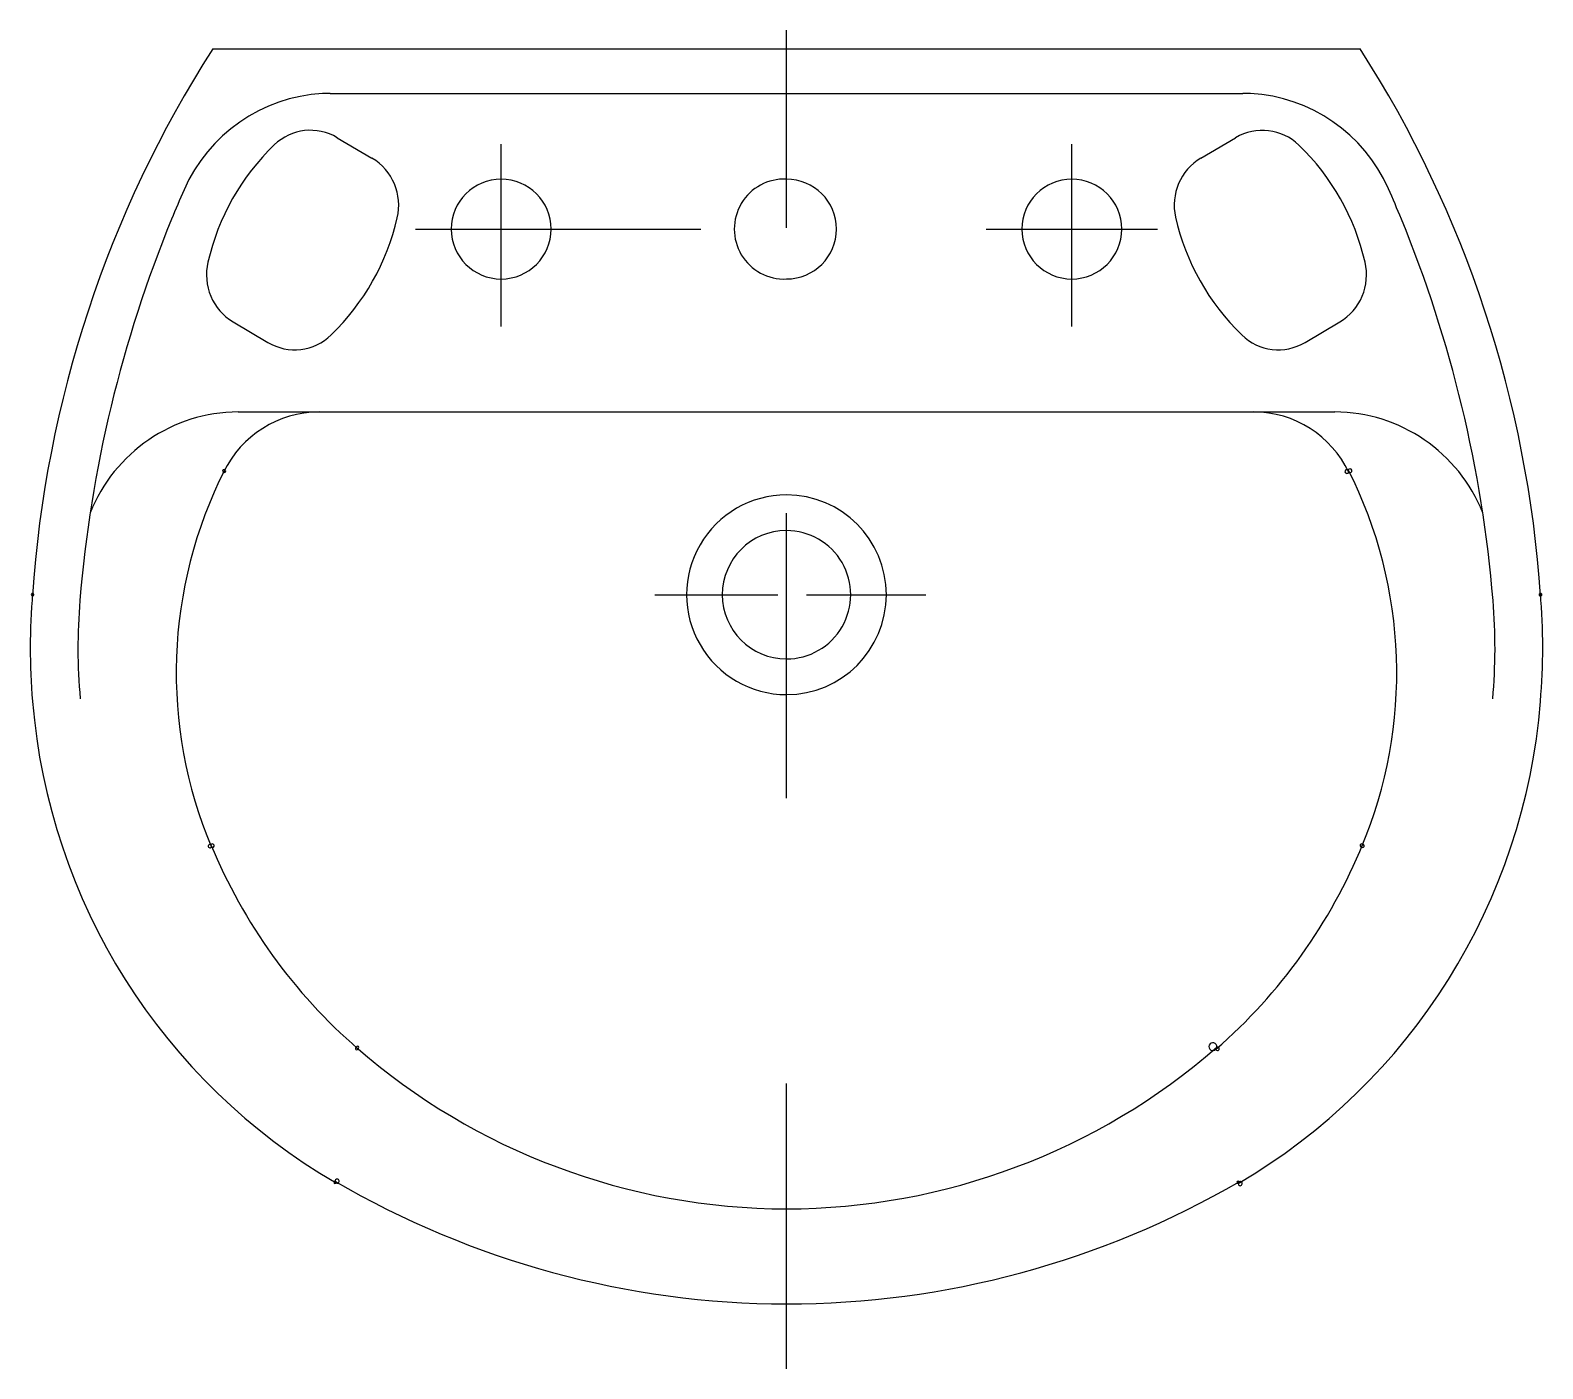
# Model space of a CAD drawing. Extents: x -968.895 to -968.365, y 944.458 to 944.928.
import ezdxf

# ---------------------------------------------------------------- set-up
doc = ezdxf.new("R2010")
doc.units = 0
doc.header["$LTSCALE"] = 0.2
doc.header["$MEASUREMENT"] = 0
doc.linetypes.add('AXES', pattern=[0.54, 0.3, -0.08, 0.08, -0.08])
doc.linetypes.add('CONTINU', pattern=[0])
doc.layers.get('0').update_dxf_attribs({"linetype": 'CONTINUOUS'})
doc.layers.add('DECA_EIXOS', color=5, linetype='AXES')

msp = doc.modelspace()

# ---------------------------------------------------------------- linework, layer by layer
at = {"linetype": 'CONTINU'}
for points in [[(-968.83154, 944.92106, 0.126272), (-968.89471, 944.7293)], [(-968.36615, 944.7293, 0.126272), (-968.42933, 944.92106)], [(-968.79307, 944.90545, 0.28186), (-968.84157, 944.87172)], [(-968.79041, 944.90551, 0.012099), (-968.79307, 944.90545)], [(-968.4678, 944.90545, 0.012098), (-968.47045, 944.90551)], [(-968.41945, 944.87206, 0.281862), (-968.4678, 944.90545)], [(-968.78787, 944.88997, 0.338645), (-968.80994, 944.88744)], [(-968.45083, 944.88734, 0.338645), (-968.473, 944.88997)], [(-968.80994, 944.88744, 0.146265), (-968.8332, 944.84633)], [(-968.76687, 944.86182, 0.326228), (-968.77572, 944.8828)], [(-968.48515, 944.8828, 0.326232), (-968.49406, 944.86209)], [(-968.42766, 944.84633, 0.145823), (-968.45083, 944.88734)], [(-968.73043, 944.87542, 1), (-968.73043, 944.84042)], [(-968.73043, 944.84042, 1), (-968.73043, 944.87542)], [(-968.63043, 944.87542, 1.046521), (-968.63043, 944.84043)], [(-968.63043, 944.84043, 1), (-968.63043, 944.87542)], [(-968.53043, 944.87542, 1), (-968.53043, 944.84042)], [(-968.53043, 944.84042, 1), (-968.53043, 944.87542)], [(-968.41491, 944.86141, 0.006485), (-968.41945, 944.87206)], [(-968.84157, 944.87172, 0.006277), (-968.84596, 944.86141)], [(-968.84596, 944.86141, 0.076913), (-968.87807, 944.72771)], [(-968.79001, 944.82083, 0.144895), (-968.76687, 944.86182)], [(-968.49406, 944.86209, 0.145748), (-968.47086, 944.82083)], [(-968.3828, 944.72771, 0.076913), (-968.41491, 944.86141)], [(-968.8332, 944.84633, 0.326235), (-968.82435, 944.82535)], [(-968.43651, 944.82535, 0.326227), (-968.42766, 944.84633)], [(-968.8122, 944.81817, 0.338647), (-968.79001, 944.82083)], [(-968.47086, 944.82083, 0.338646), (-968.44867, 944.81817)], [(-968.82263, 944.79383, 0.305782), (-968.87447, 944.75842)], [(-968.79427, 944.79383, 0.286621), (-968.82771, 944.77272)], [(-968.43334, 944.77268, 0.286689), (-968.4666, 944.79383)], [(-968.38639, 944.75842, 0.30578), (-968.43823, 944.79383)], [(-968.82732, 944.7735, 0.220413), (-968.83198, 944.64126)], [(-968.82732, 944.7735, 1.265834), (-968.82771, 944.77272)], [(-968.82771, 944.77272, 1.278205), (-968.82732, 944.7735)], [(-968.43354, 944.7735, 3.021673), (-968.43334, 944.77268)], [(-968.43334, 944.77268, 2.866962), (-968.43354, 944.7735)], [(-968.42888, 944.64126, 0.22052), (-968.43354, 944.7735)], [(-968.63043, 944.76473, 1.000046), (-968.63043, 944.69473)], [(-968.63043, 944.69473, 1), (-968.63043, 944.76473)], [(-968.63043, 944.75223, 1), (-968.63043, 944.70723)], [(-968.63043, 944.70723, 1.000041), (-968.63043, 944.75223)], [(-968.89465, 944.73016, 0.043042), (-968.89468, 944.69236)], [(-968.89465, 944.73016, 1.034911), (-968.89471, 944.7293)], [(-968.89471, 944.7293, 1.087805), (-968.89465, 944.73016)], [(-968.36618, 944.73016, 1.203554), (-968.36615, 944.7293)], [(-968.36615, 944.7293, 1.146771), (-968.36618, 944.73016)], [(-968.36618, 944.69236, 0.043031), (-968.36618, 944.73016)], [(-968.87807, 944.72771, 0.042923), (-968.87798, 944.69326)], [(-968.38289, 944.69326, 0.043179), (-968.3828, 944.72771)], [(-968.89468, 944.69236, 0.245265), (-968.78831, 944.5235)], [(-968.47218, 944.52328, 0.245265), (-968.36618, 944.69236)], [(-968.83215, 944.6421, 2.404211), (-968.83198, 944.64126)], [(-968.83198, 944.64126, 2.429811), (-968.83215, 944.6421)], [(-968.83215, 944.6421, 0.116901), (-968.78061, 944.57052)], [(-968.47993, 944.57037, 0.117285), (-968.42844, 944.64233)], [(-968.42844, 944.64233, 1.236967), (-968.42888, 944.64126)], [(-968.42888, 944.64126, 1.221173), (-968.42844, 944.64233)], [(-968.78126, 944.5711, 1.563708), (-968.78061, 944.57052)], [(-968.78061, 944.57052, 1.557381), (-968.78126, 944.5711)], [(-968.78126, 944.5711, 0.180911), (-968.63043, 944.51443)], [(-968.63043, 944.51443, 0.180911), (-968.4796, 944.5711)], [(-968.4796, 944.5711, 6.821486), (-968.47993, 944.57037)], [(-968.78831, 944.5235, 3.688584), (-968.78868, 944.52415)], [(-968.78868, 944.52415, 0.132379), (-968.63043, 944.48109)], [(-968.63043, 944.48109, 0.132379), (-968.47181, 944.52393)], [(-968.47218, 944.52328, 3.70213), (-968.47181, 944.52393)]]:
    msp.add_lwpolyline(points, format="xyb", dxfattribs=at)
for points in [[(-968.83154, 944.92106), (-968.42933, 944.92106)], [(-968.79041, 944.90551), (-968.47045, 944.90551)], [(-968.78787, 944.88997), (-968.77572, 944.8828)], [(-968.48515, 944.8828), (-968.473, 944.88997)], [(-968.82435, 944.82535), (-968.8122, 944.81817)], [(-968.44867, 944.81817), (-968.43651, 944.82535)], [(-968.82263, 944.79383), (-968.43823, 944.79383)]]:
    msp.add_lwpolyline(points, dxfattribs=at)
for points in [[(-968.4796, 944.5711, 1), (-968.4791, 944.57, 1)], [(-968.78868, 944.52415, 1), (-968.78868, 944.52328, 1)], [(-968.47218, 944.52328, 1), (-968.47218, 944.52415, 1)]]:
    msp.add_lwpolyline(points, format="xyb", close=True, dxfattribs=at)
at = {"layer": 'DECA_EIXOS'}
for points in [[(-968.63043, 944.45837), (-968.63043, 944.92763)], [(-968.73043, 944.82375), (-968.73043, 944.88765)], [(-968.53043, 944.82375), (-968.53043, 944.88765)], [(-968.76044, 944.85792), (-968.50042, 944.85792)], [(-968.67653, 944.72973), (-968.63351, 944.72973)], [(-968.62341, 944.72973), (-968.5816, 944.72973)]]:
    msp.add_lwpolyline(points, dxfattribs=at)

doc.saveas('drawing.dxf')
